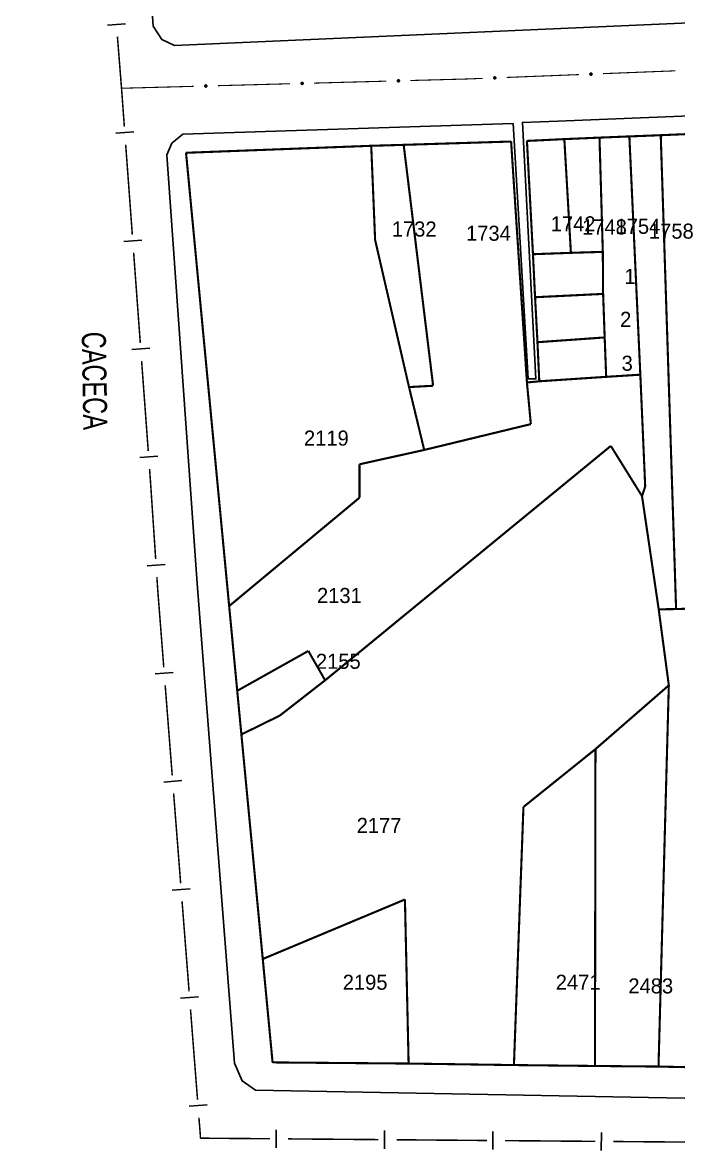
# Model space of a CAD drawing. Extents: x 202481 to 204056, y 4838981 to 4840330.
# Drawn here: x 202550.2 to 202659.1, y 4838988.5 to 4839175.8 of the extents above; entities that cross this region are included whole.
import ezdxf
from ezdxf.enums import TextEntityAlignment as Align

# ---------------------------------------------------------------- set-up
doc = ezdxf.new("R2010")
doc.units = 0
doc.header["$LTSCALE"] = 1.5
doc.header["$MEASUREMENT"] = 0
for name, color, linetype in [('CD_MALHA_LOTES', 7, 'CONTINUOUS'), ('LM-LIM-SETORES-BAIRROS', 250, 'CONTINUOUS'), ('RU-QUADRA', 210, 'CONTINUOUS'), ('SV-EIXO-RUA-PAV', 20, 'CONTINUOUS'), ('SV-RUA-PAVIM', 7, 'CONTINUOUS'), ('SV-TXT-RUA-PAV', 7, 'CONTINUOUS'), ('Th_NmrPort', 1, 'CONTINUOUS')]:
    doc.layers.add(name, color=color, linetype=linetype)
doc.styles.add('ARIAL', font='ARIAL.SHX')

msp = doc.modelspace()

# ---------------------------------------------------------------- linework, layer by layer
at = {"layer": 'CD_MALHA_LOTES', "linetype": 'Continuous', "const_width": 0.35, "flags": 128}
for points in [[(202646.04, 4839156.65), (202651, 4839156.85)], [(202651, 4839156.85), (202656.21, 4839157.05)], [(202652.82, 4839117.29), (202651, 4839156.85)], [(202656.21, 4839157.05), (202660.92, 4839157.25)], [(202658.76, 4839078.37), (202656.21, 4839157.05)], [(202608.13, 4839155.29), (202577.38, 4839154.13)], [(202608.13, 4839155.29), (202613.52, 4839155.45)], [(202608.78, 4839139.65), (202608.13, 4839155.29)], [(202613.52, 4839155.45), (202631.36, 4839156)], [(202618.41, 4839115.45), (202613.52, 4839155.45)], [(202631.36, 4839156), (202633.99, 4839115.99)], [(202633.99, 4839156.1), (202640.2, 4839156.4)], [(202634.99, 4839137.29), (202633.99, 4839156.1)], [(202640.2, 4839156.4), (202646.04, 4839156.65)], [(202641.29, 4839137.52), (202640.2, 4839156.4)], [(202646.59, 4839137.68), (202646.04, 4839156.65)], [(202577.38, 4839154.13), (202584.54, 4839078.87)], [(202614.41, 4839115.23), (202608.78, 4839139.65)], [(202634.99, 4839137.29), (202641.29, 4839137.52)], [(202635.34, 4839130.15), (202634.99, 4839137.29)], [(202646.59, 4839137.68), (202641.29, 4839137.52)], [(202646.64, 4839130.7), (202646.59, 4839137.68)], [(202635.34, 4839130.15), (202646.64, 4839130.7)], [(202646.9, 4839123.47), (202646.64, 4839130.7)], [(202635.74, 4839122.68), (202635.34, 4839130.15)], [(202635.74, 4839122.68), (202646.9, 4839123.47)], [(202647.15, 4839116.93), (202646.9, 4839123.47)], [(202636.04, 4839116.19), (202635.74, 4839122.68)], [(202633.99, 4839115.99), (202636.04, 4839116.19)], [(202633.99, 4839115.99), (202634.64, 4839109.08)], [(202647.15, 4839116.93), (202636.04, 4839116.19)], [(202652.82, 4839117.29), (202647.15, 4839116.93)], [(202653.63, 4839098.7), (202652.82, 4839117.29)], [(202614.41, 4839115.23), (202618.41, 4839115.45)], [(202616.93, 4839104.79), (202614.41, 4839115.23)], [(202634.64, 4839109.08), (202616.93, 4839104.79)], [(202600.47, 4839066.54), (202647.92, 4839105.46)], [(202606.18, 4839102.41), (202616.93, 4839104.79)], [(202647.92, 4839105.46), (202653.1, 4839097.13)], [(202606.18, 4839096.86), (202606.18, 4839102.41)], [(202653.1, 4839097.13), (202653.63, 4839098.7)], [(202655.87, 4839078.33), (202653.1, 4839097.13)], [(202584.54, 4839078.87), (202606.18, 4839096.86)], [(202585.88, 4839064.8), (202584.54, 4839078.87)], [(202655.87, 4839078.33), (202658.76, 4839078.37)], [(202657.55, 4839065.71), (202655.87, 4839078.33)], [(202664.18, 4839078.56), (202658.76, 4839078.37)], [(202585.88, 4839064.8), (202597.69, 4839071.42)], [(202597.69, 4839071.42), (202600.47, 4839066.54)], [(202592.94, 4839060.68), (202600.47, 4839066.54)], [(202645.37, 4839055.12), (202657.55, 4839065.71)], [(202655.84, 4839002.41), (202657.55, 4839065.71)], [(202586.57, 4839057.55), (202585.88, 4839064.8)], [(202586.57, 4839057.55), (202592.94, 4839060.68)], [(202590.12, 4839020.27), (202586.57, 4839057.55)], [(202633.41, 4839045.51), (202645.37, 4839055.12)], [(202645.29, 4839002.51), (202645.37, 4839055.12)], [(202631.83, 4839002.66), (202633.41, 4839045.51)], [(202590.12, 4839020.27), (202613.73, 4839030.15)], [(202613.73, 4839030.15), (202614.34, 4839002.91)], [(202591.75, 4839003.1), (202590.12, 4839020.27)], [(202614.34, 4839002.91), (202591.75, 4839003.1)], [(202631.83, 4839002.66), (202614.34, 4839002.91)], [(202645.29, 4839002.51), (202631.83, 4839002.66)], [(202655.84, 4839002.41), (202645.29, 4839002.51)], [(202670.17, 4839002.11), (202655.84, 4839002.41)]]:
    msp.add_lwpolyline(points, dxfattribs=at)
at = {"layer": 'LM-LIM-SETORES-BAIRROS'}
for points in [[(202564.33085, 4839175.306301), (202567.32145, 4839175.543596)], [(202565.71276, 4839157.367977), (202568.704651, 4839157.588408)], [(202567.035346, 4839139.416633), (202570.027237, 4839139.637064)], [(202568.357932, 4839121.465288), (202571.349822, 4839121.685719)], [(202569.680517, 4839103.513944), (202572.672408, 4839103.734375)], [(202570.907996, 4839085.566075), (202573.901308, 4839085.766286)], [(202572.263486, 4839067.600574), (202575.254373, 4839067.834232)], [(202573.665433, 4839049.655254), (202576.65632, 4839049.888911)], [(202575.06738, 4839031.709933), (202578.058267, 4839031.94359)], [(202576.469327, 4839013.764612), (202579.460214, 4839013.998269)], [(202577.871274, 4838995.819291), (202580.862161, 4838996.052949)], [(202592.326059, 4838988.918882), (202592.350206, 4838991.918785)], [(202610.325475, 4838988.773996), (202610.349623, 4838991.773899)], [(202628.324892, 4838988.62911), (202628.34904, 4838991.629013)], [(202646.324309, 4838988.484224), (202646.348457, 4838991.484127)]]:
    msp.add_lwpolyline(points, dxfattribs=at)
at = {"layer": 'LM-LIM-SETORES-BAIRROS', "const_width": 0.25}
for points in [[(202565.984346, 4839173.431215), (202566.617133, 4839165.45628)], [(202566.617133, 4839165.45628), (202566.67, 4839164.79)], [(202566.67, 4839164.79), (202567.135229, 4839158.475489)], [(202567.35566, 4839155.483599), (202568.457814, 4839140.524145)], [(202568.678245, 4839137.532254), (202569.7804, 4839122.572801)], [(202570.000831, 4839119.58091), (202571.102986, 4839104.621456)], [(202571.323417, 4839101.629565), (202571.396893, 4839100.632268)], [(202571.396893, 4839100.632268), (202571.47, 4839099.64)], [(202571.47, 4839099.64), (202572.337916, 4839086.663951)], [(202572.538126, 4839083.670639), (202572.6716, 4839081.675098)], [(202572.6716, 4839081.675098), (202572.69, 4839081.4)], [(202572.69, 4839081.4), (202573.681043, 4839068.714366)], [(202573.914701, 4839065.723479), (202575.08299, 4839050.769045)], [(202575.316648, 4839047.778158), (202576.484938, 4839032.823724)], [(202576.718595, 4839029.832837), (202577.886885, 4839014.878403)], [(202578.120543, 4839011.887516), (202579.288832, 4838996.933082)], [(202579.52249, 4838993.942195), (202579.678262, 4838991.948271)], [(202579.678262, 4838991.948271), (202579.75, 4838991.03)], [(202579.75, 4838991.03), (202579.753093, 4838990.951129)], [(202579.753093, 4838990.951129), (202579.77, 4838990.52)], [(202579.77, 4838990.52), (202591.338165, 4838990.426882)], [(202594.338068, 4838990.402735), (202609.337582, 4838990.281997)], [(202612.337484, 4838990.257849), (202627.336999, 4838990.137111)], [(202630.336901, 4838990.112963), (202645.336415, 4838989.992225)], [(202648.336318, 4838989.968077), (202663.335832, 4838989.847339)]]:
    msp.add_lwpolyline(points, dxfattribs=at)
at = {"layer": 'RU-QUADRA', "linetype": 'Continuous', "const_width": 0.18, "flags": 128}
msp.add_lwpolyline([(202670.17, 4839002.11), (202655.84, 4839002.41), (202645.29, 4839002.51), (202631.83, 4839002.66), (202614.34, 4839002.91), (202591.75, 4839003.1), (202590.12, 4839020.27), (202586.57, 4839057.55), (202585.88, 4839064.8), (202584.54, 4839078.87), (202577.38, 4839154.13), (202608.13, 4839155.29), (202613.52, 4839155.45), (202631.36, 4839156), (202633.99, 4839115.99), (202636.04, 4839116.19), (202635.74, 4839122.68), (202635.34, 4839130.15), (202634.99, 4839137.29), (202633.99, 4839156.1), (202640.2, 4839156.4), (202646.04, 4839156.65), (202651, 4839156.85), (202656.21, 4839157.05), (202660.92, 4839157.25)], dxfattribs=at)
at = {"layer": 'SV-EIXO-RUA-PAV', "const_width": 0.18}
for points in [[(202614.648444, 4839166.131704), (202623.645204, 4839166.373165)], [(202623.645204, 4839166.373165), (202623.9, 4839166.38)], [(202623.9, 4839166.38), (202626.643009, 4839166.487444)], [(202630.639944, 4839166.644005), (202642.630749, 4839167.113688)], [(202646.627684, 4839167.270249), (202658.618489, 4839167.739933)], [(202566.665722, 4839164.843911), (202578.661403, 4839165.165859)], [(202582.659963, 4839165.273175), (202594.655643, 4839165.595124)], [(202598.654204, 4839165.70244), (202610.649884, 4839166.024388)], [(202579.75, 4838991.03), (202579.797363, 4838990.52)]]:
    msp.add_lwpolyline(points, dxfattribs=at)
at = {"layer": 'SV-EIXO-RUA-PAV'}
for points in [[(202628.493598, 4839166.670097), (202628.526289, 4839166.706475), (202628.561824, 4839166.731055), (202628.597363, 4839166.743025), (202628.631526, 4839166.745414), (202628.666751, 4839166.743921), (202628.701933, 4839166.734581), (202628.738686, 4839166.715565), (202628.775408, 4839166.683027), (202628.798195, 4839166.64497), (202628.811794, 4839166.610756), (202628.816336, 4839166.575277), (202628.814313, 4839166.541081), (202628.803403, 4839166.504857), (202628.783768, 4839166.4678), (202628.750157, 4839166.431666), (202628.715154, 4839166.407808), (202628.680475, 4839166.397133), (202628.644777, 4839166.392792), (202628.608833, 4839166.394747), (202628.57435, 4839166.404114), (202628.537075, 4839166.423951), (202628.501851, 4839166.457598), (202628.477657, 4839166.492237), (202628.466497, 4839166.526757), (202628.463015, 4839166.561998), (202628.464083, 4839166.597346), (202628.471999, 4839166.633104), (202628.493598, 4839166.670097)], [(202644.481337, 4839167.296341), (202644.514029, 4839167.332719), (202644.549564, 4839167.357299), (202644.585102, 4839167.369269), (202644.619265, 4839167.371658), (202644.654491, 4839167.370165), (202644.689673, 4839167.360825), (202644.726426, 4839167.341809), (202644.763147, 4839167.309271), (202644.785934, 4839167.271214), (202644.799534, 4839167.237), (202644.804076, 4839167.201521), (202644.802053, 4839167.167325), (202644.791142, 4839167.131101), (202644.771508, 4839167.094044), (202644.737896, 4839167.057911), (202644.702893, 4839167.034052), (202644.668214, 4839167.023377), (202644.632517, 4839167.019036), (202644.596573, 4839167.020991), (202644.56209, 4839167.030358), (202644.524815, 4839167.050195), (202644.489591, 4839167.083842), (202644.465397, 4839167.118481), (202644.454237, 4839167.153001), (202644.450755, 4839167.188242), (202644.451822, 4839167.22359), (202644.459739, 4839167.259348), (202644.481337, 4839167.296341)], [(202580.514101, 4839165.325703), (202580.547238, 4839165.361675), (202580.583073, 4839165.385816), (202580.618756, 4839165.397347), (202580.652946, 4839165.399315), (202580.68815, 4839165.397389), (202580.723215, 4839165.387616), (202580.75973, 4839165.368149), (202580.796048, 4839165.335161), (202580.818365, 4839165.296826), (202580.831542, 4839165.262447), (202580.835647, 4839165.226915), (202580.833203, 4839165.192747), (202580.821847, 4839165.156659), (202580.801757, 4839165.119847), (202580.767703, 4839165.08413), (202580.732409, 4839165.060705), (202580.697601, 4839165.050457), (202580.661853, 4839165.046557), (202580.625936, 4839165.048954), (202580.591571, 4839165.058746), (202580.554543, 4839165.07904), (202580.519736, 4839165.113118), (202580.49597, 4839165.148053), (202580.485237, 4839165.182708), (202580.482189, 4839165.217988), (202580.483692, 4839165.253322), (202580.492048, 4839165.288979), (202580.514101, 4839165.325703)], [(202596.508341, 4839165.754968), (202596.541478, 4839165.79094), (202596.577313, 4839165.81508), (202596.612997, 4839165.826611), (202596.647186, 4839165.828579), (202596.682391, 4839165.826653), (202596.717455, 4839165.81688), (202596.753971, 4839165.797413), (202596.790289, 4839165.764426), (202596.812606, 4839165.726091), (202596.825783, 4839165.691712), (202596.829887, 4839165.656179), (202596.827443, 4839165.622011), (202596.816087, 4839165.585923), (202596.795998, 4839165.549111), (202596.761944, 4839165.513395), (202596.72665, 4839165.489969), (202596.691842, 4839165.479722), (202596.656094, 4839165.475821), (202596.620176, 4839165.478219), (202596.585811, 4839165.48801), (202596.548784, 4839165.508304), (202596.513977, 4839165.542382), (202596.490211, 4839165.577317), (202596.479477, 4839165.611972), (202596.47643, 4839165.647253), (202596.477932, 4839165.682586), (202596.486289, 4839165.718243), (202596.508341, 4839165.754968)], [(202612.502582, 4839166.184232), (202612.535719, 4839166.220204), (202612.571554, 4839166.244344), (202612.607237, 4839166.255876), (202612.641427, 4839166.257844), (202612.676631, 4839166.255918), (202612.711696, 4839166.246145), (202612.748212, 4839166.226677), (202612.78453, 4839166.19369), (202612.806846, 4839166.155355), (202612.820023, 4839166.120976), (202612.824128, 4839166.085443), (202612.821684, 4839166.051276), (202612.810328, 4839166.015188), (202612.790238, 4839165.978376), (202612.756184, 4839165.942659), (202612.72089, 4839165.919234), (202612.686083, 4839165.908986), (202612.650334, 4839165.905086), (202612.614417, 4839165.907483), (202612.580052, 4839165.917275), (202612.543024, 4839165.937568), (202612.508217, 4839165.971647), (202612.484452, 4839166.006582), (202612.473718, 4839166.041236), (202612.47067, 4839166.076517), (202612.472173, 4839166.11185), (202612.480529, 4839166.147507), (202612.502582, 4839166.184232)]]:
    msp.add_lwpolyline(points, close=True, dxfattribs=at)
for points in [[(202628.463015, 4839166.561998), (202628.811794, 4839166.610756)], [(202628.464083, 4839166.597346), (202628.798195, 4839166.64497)], [(202628.466497, 4839166.526757), (202628.816336, 4839166.575277)], [(202628.467291, 4839166.580915), (202628.799954, 4839166.62945)], [(202628.467369, 4839166.544048), (202628.81241, 4839166.590337)], [(202628.471999, 4839166.633104), (202628.775408, 4839166.683027)], [(202628.472773, 4839166.615269), (202628.782204, 4839166.66426)], [(202628.475575, 4839166.508864), (202628.812329, 4839166.55756)], [(202628.477657, 4839166.492237), (202628.814313, 4839166.541081)], [(202628.483709, 4839166.649837), (202628.753599, 4839166.697279)], [(202628.491962, 4839166.474001), (202628.804173, 4839166.521736)], [(202628.493598, 4839166.670097), (202628.738686, 4839166.715565)], [(202628.501851, 4839166.457598), (202628.803403, 4839166.504857)], [(202628.51221, 4839166.689189), (202628.712936, 4839166.724363)], [(202628.52324, 4839166.442453), (202628.790563, 4839166.485698)], [(202628.526289, 4839166.706475), (202628.701933, 4839166.734581)], [(202628.537075, 4839166.423951), (202628.783768, 4839166.4678)], [(202628.546485, 4839166.720574), (202628.675535, 4839166.737919)], [(202628.561122, 4839166.416625), (202628.759229, 4839166.448966)], [(202628.561824, 4839166.731055), (202628.666751, 4839166.743921)], [(202628.57435, 4839166.404114), (202628.750157, 4839166.431666)], [(202628.595904, 4839166.400235), (202628.726263, 4839166.418997)], [(202628.608833, 4839166.394747), (202628.715154, 4839166.407808)], [(202644.450755, 4839167.188242), (202644.799534, 4839167.237)], [(202644.451822, 4839167.22359), (202644.785934, 4839167.271214)], [(202644.454237, 4839167.153001), (202644.804076, 4839167.201521)], [(202644.45503, 4839167.207159), (202644.787693, 4839167.255694)], [(202644.455109, 4839167.170292), (202644.80015, 4839167.216581)], [(202644.459739, 4839167.259348), (202644.763147, 4839167.309271)], [(202644.460512, 4839167.241513), (202644.769943, 4839167.290504)], [(202644.463315, 4839167.135108), (202644.800068, 4839167.183804)], [(202644.465397, 4839167.118481), (202644.802053, 4839167.167325)], [(202644.471449, 4839167.276081), (202644.741338, 4839167.323523)], [(202644.479702, 4839167.100245), (202644.791913, 4839167.14798)], [(202644.481337, 4839167.296341), (202644.726426, 4839167.341809)], [(202644.489591, 4839167.083842), (202644.791142, 4839167.131101)], [(202644.49995, 4839167.315433), (202644.700676, 4839167.350607)], [(202644.51098, 4839167.068697), (202644.778303, 4839167.111942)], [(202644.514029, 4839167.332719), (202644.689673, 4839167.360825)], [(202644.524815, 4839167.050195), (202644.771508, 4839167.094044)], [(202644.534225, 4839167.346818), (202644.663275, 4839167.364163)], [(202644.548862, 4839167.042869), (202644.746968, 4839167.07521)], [(202644.549564, 4839167.357299), (202644.654491, 4839167.370165)], [(202644.56209, 4839167.030358), (202644.737896, 4839167.057911)], [(202644.583643, 4839167.026479), (202644.714003, 4839167.045241)], [(202644.596573, 4839167.020991), (202644.702893, 4839167.034052)], [(202580.482189, 4839165.217988), (202580.831542, 4839165.262447)], [(202580.483692, 4839165.253322), (202580.818365, 4839165.296826)], [(202580.485237, 4839165.182708), (202580.835647, 4839165.226915)], [(202580.486321, 4839165.199986), (202580.831907, 4839165.242022)], [(202580.486697, 4839165.236852), (202580.819933, 4839165.281286)], [(202580.492048, 4839165.288979), (202580.796048, 4839165.335161)], [(202580.492602, 4839165.271136), (202580.802613, 4839165.316311)], [(202580.494093, 4839165.164705), (202580.831421, 4839165.209248)], [(202580.49597, 4839165.148053), (202580.833203, 4839165.192747)], [(202580.503963, 4839165.305566), (202580.774417, 4839165.34968)], [(202580.51005, 4839165.129642), (202580.822825, 4839165.173527)], [(202580.514101, 4839165.325703), (202580.75973, 4839165.368149)], [(202580.519736, 4839165.113118), (202580.821847, 4839165.156659)], [(202580.532947, 4839165.344564), (202580.734091, 4839165.377263)], [(202580.540937, 4839165.097711), (202580.808772, 4839165.13766)], [(202580.547238, 4839165.361675), (202580.723215, 4839165.387616)], [(202580.554543, 4839165.07904), (202580.801757, 4839165.119847)], [(202580.567606, 4839165.375525), (202580.69686, 4839165.391279)], [(202580.578498, 4839165.071419), (202580.776988, 4839165.101316)], [(202580.583073, 4839165.385816), (202580.68815, 4839165.397389)], [(202580.591571, 4839165.058746), (202580.767703, 4839165.08413)], [(202580.613075, 4839165.054602), (202580.743656, 4839165.071756)], [(202580.625936, 4839165.048954), (202580.732409, 4839165.060705)], [(202596.47643, 4839165.647253), (202596.825783, 4839165.691712)], [(202596.477932, 4839165.682586), (202596.812606, 4839165.726091)], [(202596.479477, 4839165.611972), (202596.829887, 4839165.656179)], [(202596.480562, 4839165.629251), (202596.826147, 4839165.671286)], [(202596.480938, 4839165.666116), (202596.814173, 4839165.71055)], [(202596.486289, 4839165.718243), (202596.790289, 4839165.764426)], [(202596.486843, 4839165.7004), (202596.796853, 4839165.745576)], [(202596.488334, 4839165.593969), (202596.825662, 4839165.638513)], [(202596.490211, 4839165.577317), (202596.827443, 4839165.622011)], [(202596.498204, 4839165.73483), (202596.768657, 4839165.778944)], [(202596.50429, 4839165.558907), (202596.817066, 4839165.602792)], [(202596.508341, 4839165.754968), (202596.753971, 4839165.797413)], [(202596.513977, 4839165.542382), (202596.816087, 4839165.585923)], [(202596.527187, 4839165.773829), (202596.728332, 4839165.806527)], [(202596.535178, 4839165.526975), (202596.803013, 4839165.566924)], [(202596.541478, 4839165.79094), (202596.717455, 4839165.81688)], [(202596.548784, 4839165.508304), (202596.795998, 4839165.549111)], [(202596.561847, 4839165.804789), (202596.6911, 4839165.820543)], [(202596.572739, 4839165.500683), (202596.771228, 4839165.530581)], [(202596.577313, 4839165.81508), (202596.682391, 4839165.826653)], [(202596.585811, 4839165.48801), (202596.761944, 4839165.513395)], [(202596.607315, 4839165.483866), (202596.737896, 4839165.501021)], [(202596.620176, 4839165.478219), (202596.72665, 4839165.489969)], [(202612.47067, 4839166.076517), (202612.820023, 4839166.120976)], [(202612.472173, 4839166.11185), (202612.806846, 4839166.155355)], [(202612.473718, 4839166.041236), (202612.824128, 4839166.085443)], [(202612.474803, 4839166.058515), (202612.820388, 4839166.10055)], [(202612.475178, 4839166.095381), (202612.808414, 4839166.139815)], [(202612.480529, 4839166.147507), (202612.78453, 4839166.19369)], [(202612.481083, 4839166.129664), (202612.791094, 4839166.17484)], [(202612.482575, 4839166.023233), (202612.819903, 4839166.067777)], [(202612.484452, 4839166.006582), (202612.821684, 4839166.051276)], [(202612.492444, 4839166.164095), (202612.762898, 4839166.208209)], [(202612.498531, 4839165.988171), (202612.811306, 4839166.032056)], [(202612.502582, 4839166.184232), (202612.748212, 4839166.226677)], [(202612.508217, 4839165.971647), (202612.810328, 4839166.015188)], [(202612.521428, 4839166.203093), (202612.722572, 4839166.235792)], [(202612.529418, 4839165.95624), (202612.797254, 4839165.996189)], [(202612.535719, 4839166.220204), (202612.711696, 4839166.246145)], [(202612.543024, 4839165.937568), (202612.790238, 4839165.978376)], [(202612.556087, 4839166.234053), (202612.685341, 4839166.249808)], [(202612.566979, 4839165.929948), (202612.765469, 4839165.959845)], [(202612.571554, 4839166.244344), (202612.676631, 4839166.255918)], [(202612.580052, 4839165.917275), (202612.756184, 4839165.942659)], [(202612.601556, 4839165.91313), (202612.732137, 4839165.930285)], [(202612.614417, 4839165.907483), (202612.72089, 4839165.919234)]]:
    msp.add_lwpolyline(points, dxfattribs=at)
at = {"layer": 'SV-RUA-PAVIM', "linetype": 'Continuous'}
msp.add_polyline3d([(202566.66, 4839254.04, 11.06), (202571.91, 4839175.18, 10.36), (202573.36, 4839172.93, 10.35), (202575.45, 4839171.92, 10.35), (202686.13, 4839176.82, 11.84), (202752.9, 4839179.53, 12.42), (202754.7, 4839180.85, 12.43), (202755.1, 4839182.31, 12.43), (202752.58, 4839257.55, 12.13), (202745.87, 4839443.52, 10.92), (202744.25, 4839489.1, 10.81), (202742.18, 4839491.28, 10.75), (202739.16, 4839491.37, 10.82), (202661.94, 4839486.54, 11.23), (202553.54, 4839479.68, 11.96), (202551.57, 4839478, 11.96), (202550.23, 4839474.62, 11.96), (202552.74, 4839432.18, 11.9)], close=True, dxfattribs=at)
for points in [[(202579.2, 4839082.6, 7.15), (202585.41, 4839002.95, 4.8), (202586.7, 4839000.04, 4.75), (202588.91, 4838998.5, 4.75), (202657.15, 4838997.23, 5.06), (202707.84, 4838996.26, 5.71), (202761.44, 4838995.41, 8.06), (202763.49, 4838997.43, 8.22), (202764.34, 4839000.24, 8.35), (202760.08, 4839087.44, 10.22), (202756.67, 4839161.34, 11.99), (202755.53, 4839163.63, 11.96), (202753.69, 4839164.16, 11.96), (202710.56, 4839162.24, 11.71), (202639.13, 4839159.4, 10.86), (202633.25, 4839159.17, 10.2), (202635.48, 4839116.59, 10.2), (202634.21, 4839116.59, 10.2), (202631.7, 4839158.99, 10.2)], [(202579.2, 4839082.6, 7.15), (202574.18, 4839153.81, 10.15), (202575.02, 4839155.71, 10.16), (202576.82, 4839157.22, 10.2), (202631.7, 4839158.99, 10.2)]]:
    msp.add_polyline3d(points, dxfattribs=at)

# ---------------------------------------------------------------- texts
at = {"layer": 'SV-TXT-RUA-PAV', "style": 'ARIAL', "width": 0.7}
msp.add_text('CACECA', height=4, rotation=271, dxfattribs=at).set_placement((202560.049048, 4839124.380829))
at = {"layer": 'Th_NmrPort', "color": 1}
for s, p in [('1732', (202611.55, 4839141.473333)), ('1734', (202623.88, 4839140.773333)), ('1742', (202637.94, 4839142.333333)), ('1748', (202643.14, 4839141.813333)), ('1754', (202648.7, 4839141.92)), ('1758', (202654.25, 4839141.123333)), ('1', (202650.166667, 4839133.6)), ('2', (202649.466667, 4839126.48)), ('3', (202649.71, 4839119.19)), ('2119', (202596.962232, 4839106.761619)), ('2131', (202599.126235, 4839080.629721)), ('2155', (202598.946235, 4839069.699721)), ('2177', (202605.716235, 4839042.449721)), ('2195', (202603.4, 4839016.41)), ('2471', (202638.77, 4839016.41)), ('2483', (202650.83, 4839015.8))]:
    msp.add_text(s, height=2.5, dxfattribs=at).set_placement(p, align=Align.MIDDLE_LEFT)

doc.saveas('drawing.dxf')
